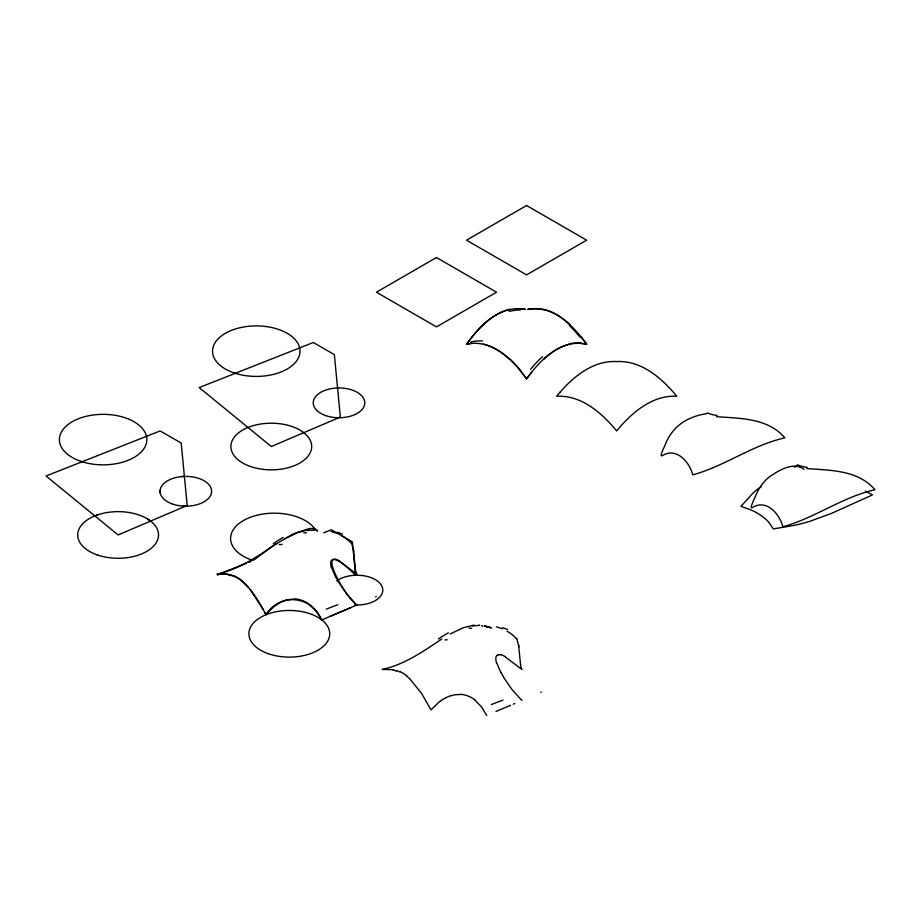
<?xml version="1.0" encoding="UTF-8"?>
<svg xmlns="http://www.w3.org/2000/svg" width="921" height="921" viewBox="0 0 921 921"><rect width="100%" height="100%" fill="white"/><g stroke="black" fill="none" stroke-linecap="round" stroke-linejoin="round"><path stroke-width="1.38" d="M160.139 490.11L160.242 493.092M532.165 371.589L526.57 378.876C513.043 359.996 492.067 338.537 466.51 344.224C479.853 325.677 500.149 304.54 525.315 309.318M496.787 655.66L497.674 654.923A21.828 7.506 58.6 0 1 498.33 654.693M254.184 559.853L273.399 545.382L293.983 533.673L309.594 528.481L314.211 528.481L317.595 530.726M274.458 606.156L265.835 614.48L264.603 612.074M439.639 701.514L431.016 709.849L421.553 693.398L410.363 679.514M761.207 486.622L757.707 489.166A107.527 62.087 0 0 0 752.676 493.414L740.933 506.377L749.809 509.486A58.564 33.812 0 0 1 755.957 512.398L758.467 513.849A65.345 37.726 0 0 1 763.774 517.533L764.706 518.281A58.702 33.893 0 0 1 769.023 522.518L773.329 528.907L791.864 525.81A129.919 75.004 0 0 0 800.948 523.796A123.633 71.378 0 0 0 809.628 521.401L831.594 513.342L872.475 494.911L865.245 491.123M276.576 543.655C258.053 556.1 239.276 569.213 217.068 574.094L227.948 574.313M441.758 639.024C423.223 651.458 404.457 664.594 382.25 669.452L393.129 669.682M284.9 538.624L298.001 532.407L308.984 529.702M450.07 633.993L463.182 627.765L474.165 625.071M280.606 602.299L286.04 600.124M445.787 697.669L451.221 695.493M350.659 607.687L345.916 609.748M514.804 703.506L513.227 704.197M345.375 609.978L330.869 616.057M510.556 705.336L496.051 711.415M246.563 563.249L217.241 574.831C241.751 569.086 256.257 596.981 266.019 614.733C280.019 591.812 312.714 596.255 321.533 620.121M248.82 562.363L251.076 561.465M323.651 532.799L331.364 529.748L352.386 541.893L355.598 575.257C311.183 531.59 339.538 590.856 356.772 605.005L321.809 619.925L316.962 612.154L309.905 604.901A27.469 27.112 -87.5 0 0 295.641 598.926M94.828 515.898L98.271 514.643M466.924 344.086L471.149 338.122A81.842 47.397 -60.1 0 1 483.329 324.595M527.825 309.318C552.991 304.54 573.288 325.677 586.642 344.224C561.073 338.537 540.074 359.996 526.57 378.899L520.964 371.566M467.396 344.005L471.149 343.464M706.764 413.575C696.564 415.21 686.387 418.813 678.443 425.617C673.032 430.188 668.98 436.186 666.044 442.598C665.63 445.039 657.352 459.406 663.281 455.043C677.062 447.525 689.668 462.423 692.753 474.845C724.885 466.118 752.192 445.131 784.853 437.855C767.976 417.973 740.357 418.491 716.561 416.66M804.091 469.273C793.303 461.398 778.913 470.332 769.334 476.871C763.693 481.395 759.422 487.451 756.383 493.978C756.049 496.062 747.403 511.662 753.217 507.022C767.009 499.343 779.776 514.252 782.85 526.743C814.981 518.016 842.301 497.041 874.95 489.753C858.073 469.883 830.454 470.401 806.658 468.559M498.342 654.704L500.598 654.843M527.94 309.214L532.165 308.708M181.84 476.583L184.407 476.422M183.014 506.078L185.593 506.17M580.541 343.337L586.723 344.155L581.013 336.902M520.964 308.696L524.74 309.145M313.796 529.644L314.395 529.736M478.978 625.002L479.576 625.094M335.428 559.473L333.16 559.346A21.828 7.506 58.6 0 0 332.493 559.554L331.606 560.302A15.323 5.514 60.1 0 0 331.295 567.532M491.561 627.892L484.803 626.107L485.517 626.28M490.133 627.489L484.089 625.958L490.847 627.673L484.803 626.107M331.18 531.452L337.293 533.443M496.361 626.81L502.475 628.813M231.09 575.095L234.797 576.546M396.272 670.453L399.979 671.916M316.398 530.3L317.492 530.91M481.568 625.658L482.673 626.28M505.042 656.765L521.954 669.463A96.325 42.838 -51.1 0 1 520.549 665.008M339.861 561.396L356.772 574.094M148.039 519.271L150.618 521.09M475.086 700.271L481.81 707.201L486.702 715.49M521.839 700.397L512.168 689.771L503.396 677.039M356.669 605.039L346.987 594.402L338.214 581.681M245.182 584.144L248.532 587.69M250.167 589.601L263.337 609.679M500.713 672.249L496.891 663.178M335.532 576.88L331.71 567.808M516.785 638.345L518.569 645.633M351.603 542.987L353.399 550.274M520.607 664.962L518.776 647.129M355.425 569.592L353.595 551.76M336.752 580.921A25.776 14.886 0 0 1 380.718 584.259A25.776 14.886 0 0 1 354.573 604.936M253.056 560.486A43.724 25.247 0 0 1 245.907 519.225A43.724 25.247 0 0 1 315.385 529.771M356.726 574.14A96.325 42.838 -51.1 0 1 355.368 569.65M353.641 549.987A122.079 47.201 -59.7 0 1 353.848 551.472M341.91 535.838A56.4 45.256 -77.6 0 1 351.362 543.321M375.618 596.9A81.923 5.687 -21.1 0 1 376.263 596.739M338.387 581.565A36.886 13.504 59.3 0 1 335.728 576.845M335.29 559.197A37.796 12.906 57.7 0 1 339.734 561.027M326.264 609.195A105.282 34.181 -30.7 0 1 337.788 604.775M274.539 606.248A38.728 36.437 -38.8 0 1 280.652 602.392M286.097 600.308A26.479 25.811 -48.4 0 1 295.618 599.226M228.051 574.773A78.066 37.347 68.8 0 1 231.194 575.648M234.74 576.166A51.415 24.36 68.3 0 1 241.728 580.541M241.728 580.921A48.94 21.816 65.7 0 1 245.193 584.029M303.815 532.868A68.396 8.393 -9.8 0 1 306.486 532.856M313.244 530.185A65.184 10.154 -18.2 0 1 313.877 530.254M307.303 530.577A42.55 7.138 -20.6 0 1 312.553 530.22M273.318 543.597A41.813 10.258 -28.3 0 1 283.161 537.415M279.213 544.553A115.873 3.304 -2.4 0 1 282.056 544.449M337.512 532.269A61.672 47.904 89 0 1 342.393 534.168M518.822 645.356A122.079 47.201 -59.7 0 1 519.03 646.83M507.091 631.207A56.4 45.256 -77.6 0 1 516.531 638.679M540.8 692.27A81.923 5.687 -21.1 0 1 541.444 692.108M503.568 676.935A36.886 13.504 59.3 0 1 500.909 672.215M496.477 662.901A15.323 5.514 60.1 0 1 496.707 655.545M500.471 654.555A37.796 12.906 57.7 0 1 504.904 656.397M491.434 704.553A105.282 34.181 -30.7 0 1 502.97 700.144M439.708 701.606A38.728 36.437 -38.8 0 1 445.833 697.761M451.278 695.677A26.479 25.811 -48.4 0 1 460.799 694.595M460.822 694.284A27.469 27.112 -87.5 0 1 475.19 700.133M393.232 670.131A78.066 37.347 68.8 0 1 396.375 671.018M399.921 671.536A51.415 24.36 68.3 0 1 406.909 675.91M406.909 676.29A48.94 21.816 65.7 0 1 410.375 679.387M468.996 628.226A68.396 8.393 -9.8 0 1 471.667 628.226M478.425 625.543A65.184 10.154 -18.2 0 1 479.058 625.612M472.485 625.946A42.55 7.138 -20.6 0 1 477.723 625.578M438.5 638.967A41.813 10.258 -28.3 0 1 448.343 632.785M445.004 639.899A115.873 3.304 -2.4 0 1 447.238 639.807M502.682 627.638A61.672 47.904 89 0 1 507.575 629.538M796.861 465.485A67.486 38.958 0 0 1 794.604 467.281M807.233 467.35A39.81 28.275 -24.6 0 1 797.436 464.817M717.137 415.452A39.81 28.275 -24.6 0 1 707.34 412.919M470.631 342.198A81.842 48.295 65.1 0 1 482.592 341M483.364 344.166A63.215 36.449 59.9 0 1 509.67 359.328M509.808 358.868A79.874 45.969 59.9 0 1 521.194 371.244M509.209 311.448A79.885 45.624 -57.7 0 1 520.48 309.974M483.318 324.537A63.215 36.552 -60.1 0 1 509.693 309.352M569.431 325.574A78.803 45.221 60.1 0 1 579.954 337.132M543.402 309.318A63.215 36.598 60.1 0 1 569.788 324.503M532.223 308.869A79.954 46.246 60.2 0 1 543.482 309.675M530.542 369.298A79.954 48.306 -60.5 0 1 542.561 356.634M543.459 359.42A63.215 36.391 -59.9 0 1 569.742 344.12M569.857 343.694A78.803 45.417 -59.8 0 1 580.621 343.107M560.359 391.839L556.606 396.237C581.427 394.982 601.862 412.965 616.667 430.924C631.484 412.965 651.918 394.982 676.739 396.237C661.923 378.278 641.488 360.307 616.667 361.562C593.941 360.318 574.554 375.676 560.359 391.839M436.473 257.523L376.413 292.21L436.473 326.886L496.534 292.21L436.473 257.523M526.57 205.51L466.51 240.185L526.57 274.872L586.642 240.185L526.57 205.51M340.367 417.052L271.292 446.524L199.212 387.568L313.336 342.485L334.358 354.631L340.367 417.052M187.205 505.479L118.13 534.951L46.05 475.996L160.173 430.924L181.195 443.059L187.205 505.479M234.141 372.936A43.724 25.247 0 0 0 300.004 351.338A43.724 25.247 0 0 0 234.694 329.2A43.724 25.247 0 0 0 234.141 372.936M250.121 466.394A40.409 23.324 0 0 0 311.678 447.18A40.409 23.324 0 0 0 252.078 426.009A40.409 23.324 0 0 0 250.121 466.394M325.597 415.567A25.776 14.886 0 0 0 364.774 403.202A25.776 14.886 0 0 0 326.644 389.79A25.776 14.886 0 0 0 325.597 415.567M80.967 461.363A43.724 25.247 0 0 0 146.842 439.778A43.724 25.247 0 0 0 81.52 417.639A43.724 25.247 0 0 0 80.967 461.363M96.958 554.822A40.409 23.324 0 0 0 158.516 535.608A40.409 23.324 0 0 0 98.915 514.436A40.409 23.324 0 0 0 96.958 554.822M172.423 503.994A25.776 14.886 0 0 0 211.611 491.63A25.776 14.886 0 0 0 173.482 478.218A25.776 14.886 0 0 0 172.423 503.994M268.138 653.657A40.409 23.324 0 0 0 329.706 634.442A40.409 23.324 0 0 0 270.095 613.271A40.409 23.324 0 0 0 268.138 653.657"/></g></svg>
